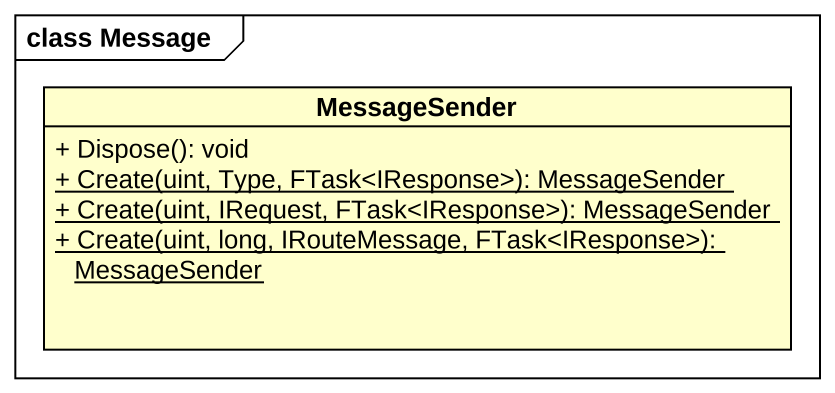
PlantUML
@startuml
mainframe class Message
hide circle
hide empty members
skinparam classAttributeIconSize 0
class MessageSender {
  + Dispose(): void
  {static} + Create(uint, Type, FTask<IResponse>): MessageSender
  {static} + Create(uint, IRequest, FTask<IResponse>): MessageSender
  {static} + Create(uint, long, IRouteMessage, FTask<IResponse>): MessageSender
}
@enduml
